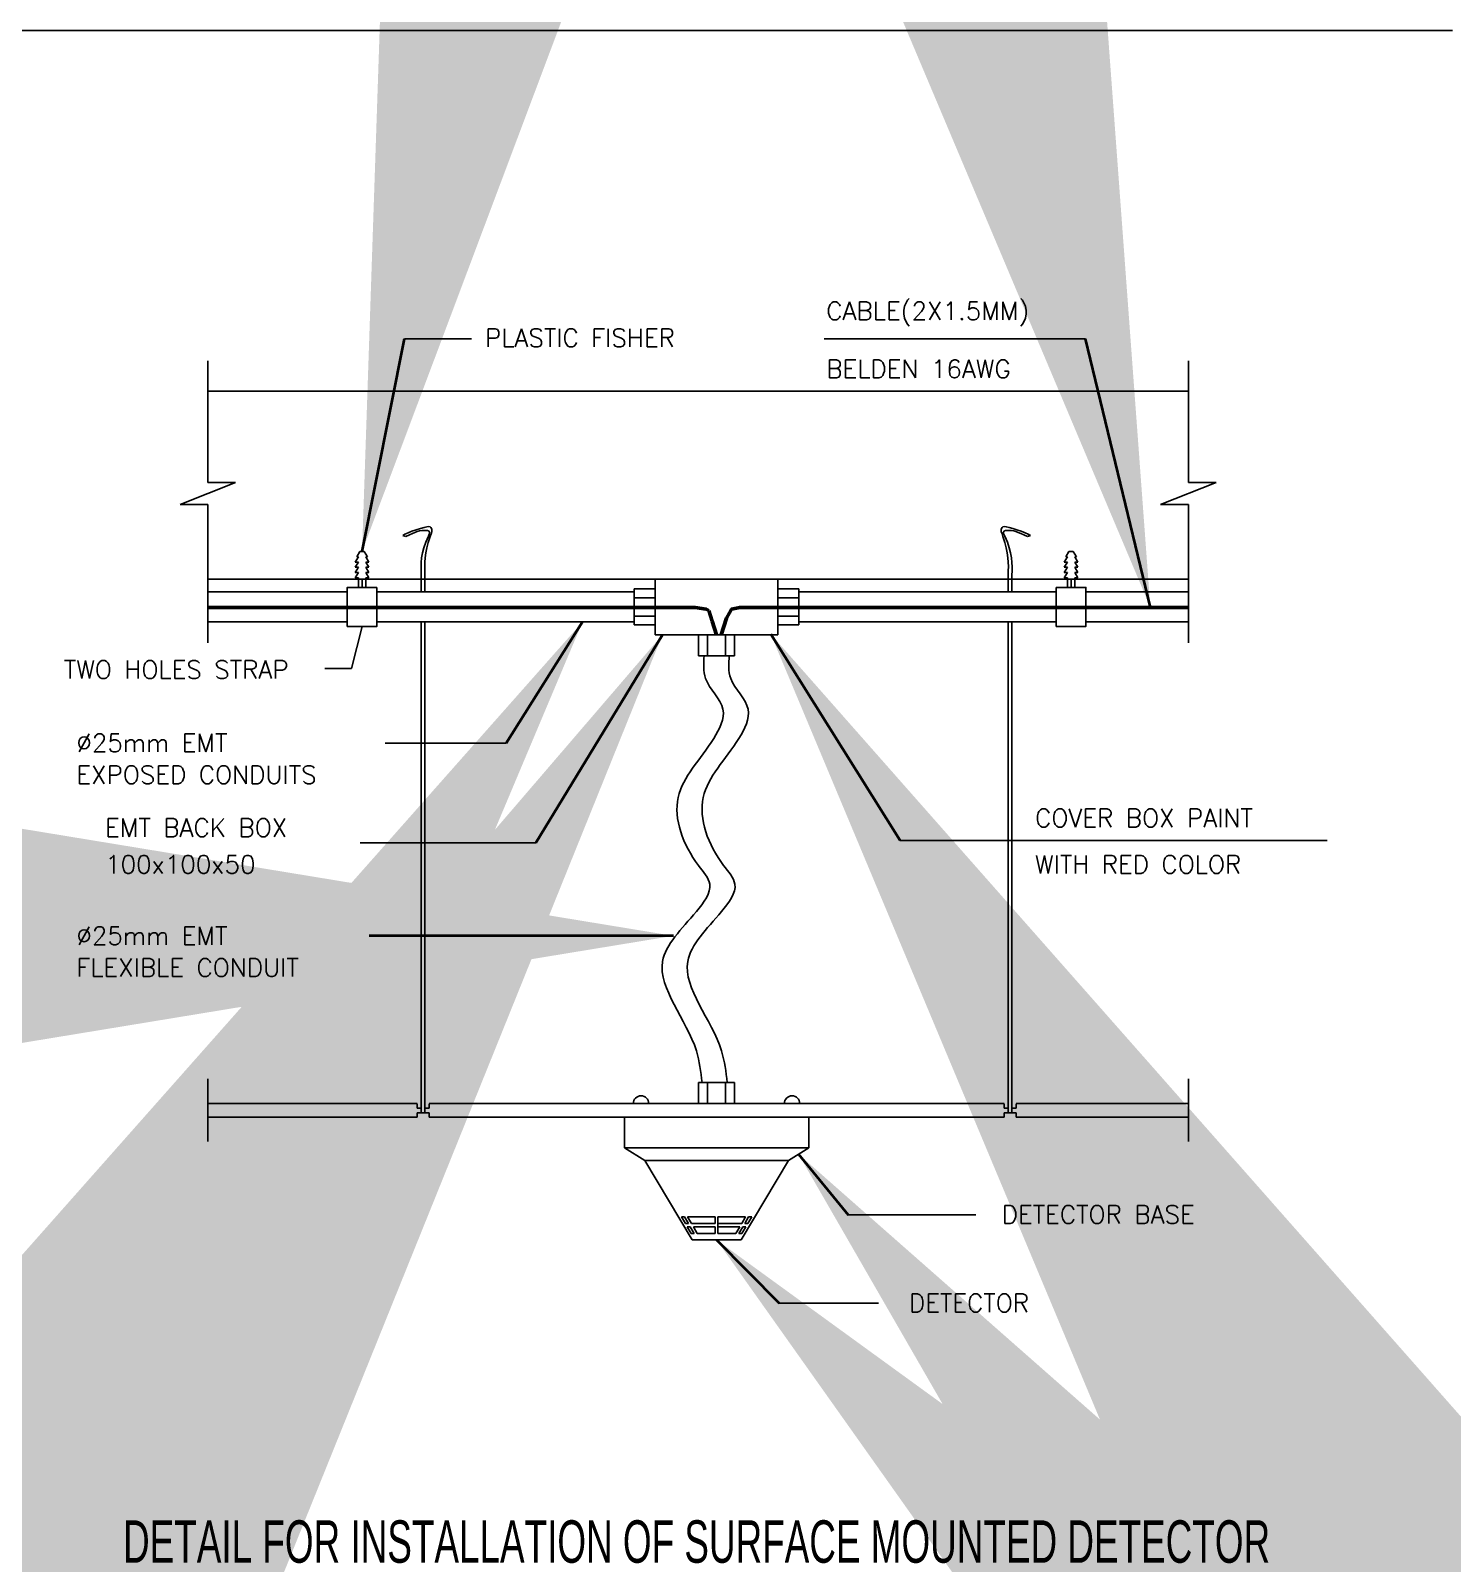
# Model space of a CAD drawing. Header units: inches. Extents: x 3955 to 4125, y 4886 to 4983.
# Drawn here: x 4085.3 to 4090.1, y 4948.96 to 4954.13 of the extents above; entities that cross this region are included whole.
import ezdxf
from ezdxf.enums import TextEntityAlignment as Align

# ---------------------------------------------------------------- set-up
doc = ezdxf.new("R2010")
doc.units = ezdxf.units.IN
doc.header["$MEASUREMENT"] = 0
doc.layers.get('0').update_dxf_attribs({"lineweight": 35})
for name, color, linetype in [('E-DETAIL', 2, 'Continuous'), ('E-LIGHT', 141, 'Continuous'), ('E-TEXT', 2, 'Continuous'), ('EFP', 1, 'Continuous'), ('EL_L140', 5, 'Continuous')]:
    doc.layers.add(name, color=color, linetype=linetype)
doc.layers.add('Wiring', color=6, linetype='Continuous', lineweight=50)
doc.styles.add('ET140', font='stencil.shx', dxfattribs={"height": 0.35})
doc.styles.add('ROMANS', font='ROMANS.shx', dxfattribs={"width": 0.9})
doc.styles.get("Standard").update_dxf_attribs({"font": 'arial.ttf'})
doc.dimstyles.new('ARROW', dxfattribs={"dimtxt": 2.5, "dimasz": 250, "dimexe": 1.25, "dimexo": 0.625, "dimtad": 1, "dimdec": 4, "dimdsep": 46, "dimlunit": 6, "dimtxsty": 'Standard', "dimcen": 2.5, "dimadec": 0, "dimazin": 0, "dimtfac": 1, "dimtdec": 4, "dimtmove": 0, "dimatfit": 3, "dimfxl": 1, "dimtolj": 1, "dimtzin": 0, "dimarcsym": 0})

# ---------------------------------------------------------------- blocks, each defined once
blk = doc.blocks.new('A$C760A6436')
at = {"layer": 'E-DETAIL', "linetype": 'Continuous'}
for p, q in [((6.038235912548316, -0.4621865369419993, 0.0845396076219889), (6.038235912548316, -0.6326119669311083, 0.0845396076219889)), ((7.410897409571589, -0.4621865369419993, 0.0845396076219889), (7.410897409571589, -0.6326119669311083, 0.0845396076219889)), ((6.038235912548316, -0.5046902872832106, 0.0845396076219889), (7.410897409571589, -0.5046902872832106, 0.0845396076219889)), ((5.999384297375855, -0.6632314365961065, 0.0845396076219889), (6.077087527720323, -0.6326119669311083, 0.0845396076219889)), ((6.038235912548316, -0.6326119669311083, 0.0845396076219889), (6.077087527720323, -0.6326119669311083, 0.0845396076219889)), ((7.372045794402766, -0.6632314365961065, 0.0845396076219889), (7.449749024743596, -0.6326119669311083, 0.0845396076219889)), ((7.410897409571589, -0.6326119669311083, 0.0845396076219889), (7.449749024743596, -0.6326119669311083, 0.0845396076219889)), ((5.999384297375855, -0.6632314365961065, 0.0845396076219889), (6.038235912548316, -0.6632314365961065, 0.0845396076219889)), ((6.038235912548316, -0.6632314365961065, 0.0845396076219889), (6.038235912548316, -0.857179112480253, 0.0845396076219889)), ((7.372045794402766, -0.6632314365961065, 0.0845396076219889), (7.410897409571589, -0.6632314365961065, 0.0845396076219889)), ((7.410897409571589, -0.6632314365961065, 0.0845396076219889), (7.410897409571589, -0.857179112480253, 0.0845396076219889)), ((6.038235912548316, -0.7677774514334033, 0.0845396076219889), (7.410897409571589, -0.7677774514334033, 0.0845396076219889)), ((6.038235912548316, -1.467132036167868, 0.0845396076219889), (6.038235912548316, -1.554851173160614, 0.0845396076219889)), ((7.410897409571589, -1.467132036167868, 0.0845396076219889), (7.410897409571589, -1.554851173160614, 0.0845396076219889))]:
    blk.add_line(p, q, dxfattribs=at)
at = {"layer": 'E-DETAIL'}
for p, q in [((6.311116638321437, -0.7065121149228162, 0.0845396076219889), (6.315225740582264, -0.7082966063624099, 0.0845396076219889)), ((7.189751736810194, -0.7065121149228162, 0.0845396076219889), (7.185642634546184, -0.7082966063624099, 0.0845396076219889)), ((6.337013473867501, -0.762198805882008, 0.0845396076219889), (6.337013473867501, -0.7857727249811433, 0.0845396076219889)), ((6.342159303309018, -0.762198805882008, 0.0845396076219889), (6.342159303309018, -0.7857727249811433, 0.0845396076219889)), ((7.15870907181943, -0.762198805882008, 0.0845396076219889), (7.15870907181943, -0.7857727249811433, 0.0845396076219889)), ((7.163854901260947, -0.762198805882008, 0.0845396076219889), (7.163854901260947, -0.7857727249811433, 0.0845396076219889)), ((6.254175386996849, -0.8340611443431953, 0.0845396076219889), (6.239304016567985, -0.8929393639743921, 0.0845396076219889)), ((6.337013473867501, -0.8276639032699222, 0.0845396076219889), (6.337013473867501, -1.514812276477414, 0.0845396076219889)), ((6.342159303309018, -0.8276639032699222, 0.0845396076219889), (6.342159303309018, -1.514812276477414, 0.0845396076219889)), ((7.15870907181943, -0.8276639032699222, 0.0845396076219889), (7.15870907181943, -1.514812276477414, 0.0845396076219889)), ((7.163854901260947, -0.8276639032699222, 0.0845396076219889), (7.163854901260947, -1.514812276477414, 0.0845396076219889)), ((6.239304016567985, -0.8929393639743921, 0.0845396076219889), (6.20206198282176, -0.8929393639743921, 0.0845396076219889)), ((6.331140514929757, -1.502187935062921, 0.0845396076219889), (6.331140514929757, -1.508490896813555, 0.0845396076219889)), ((6.337013473867501, -1.508490896813555, 0.0845396076219889), (6.331140514929757, -1.508490896813555, 0.0845396076219889)), ((6.331140514929757, -1.514812276477414, 0.0845396076219889), (6.331140514929757, -1.521115238229868, 0.0845396076219889)), ((6.348032262249944, -1.514812276477414, 0.0845396076219889), (6.331140514929757, -1.514812276477414, 0.0845396076219889)), ((6.348032262249944, -1.508490896813555, 0.0845396076219889), (6.342159303309018, -1.508490896813555, 0.0845396076219889)), ((6.348032262249944, -1.502187935062921, 0.0845396076219889), (6.348032262249944, -1.508490896813555, 0.0845396076219889)), ((6.348032262249944, -1.514812276477414, 0.0845396076219889), (6.348032262249944, -1.521115238229868, 0.0845396076219889)), ((7.152836112878504, -1.502187935062921, 0.0845396076219889), (7.152836112878504, -1.508490896813555, 0.0845396076219889)), ((7.152836112878504, -1.508490896813555, 0.0845396076219889), (7.15870907181943, -1.508490896813555, 0.0845396076219889)), ((7.152836112878504, -1.514812276477414, 0.0845396076219889), (7.152836112878504, -1.521115238229868, 0.0845396076219889)), ((7.152836112878504, -1.514812276477414, 0.0845396076219889), (7.169727860201874, -1.514812276477414, 0.0845396076219889)), ((7.163854901260947, -1.508490896813555, 0.0845396076219889), (7.169727860201874, -1.508490896813555, 0.0845396076219889)), ((7.169727860201874, -1.502187935062921, 0.0845396076219889), (7.169727860201874, -1.508490896813555, 0.0845396076219889)), ((7.169727860201874, -1.514812276477414, 0.0845396076219889), (7.169727860201874, -1.521115238229868, 0.0845396076219889))]:
    blk.add_line(p, q, dxfattribs=at)
at = {"layer": 'E-DETAIL', "color": 3}
for p, q in [((6.251201437293275, -0.7291393466600766, 0.0845396076219889), (6.246733684888113, -0.7364740423572584, 0.0845396076219889)), ((6.251201437293275, -0.7291393466600766, 0.0845396076219889), (6.257149336700877, -0.7291393466600766, 0.0845396076219889)), ((6.257149336700877, -0.7291393466600766, 0.0845396076219889), (6.261617089102401, -0.7364740423572584, 0.0845396076219889)), ((7.243719038427571, -0.7291393466600766, 0.0845396076219889), (7.23925128602923, -0.7364740423572584, 0.0845396076219889)), ((7.243719038427571, -0.7291393466600766, 0.0845396076219889), (7.249666937838356, -0.7291393466600766, 0.0845396076219889)), ((7.249666937838356, -0.7291393466600766, 0.0845396076219889), (7.254134690240335, -0.7364740423572584, 0.0845396076219889)), ((6.248967561087284, -0.7364740423572584, 0.0845396076219889), (6.244499808688943, -0.7438087380544403, 0.0845396076219889)), ((6.248967561087284, -0.7438087380544403, 0.0845396076219889), (6.244499808688943, -0.7511434337518494, 0.0845396076219889)), ((6.244499808688943, -0.7438087380544403, 0.0845396076219889), (6.248967561087284, -0.7438087380544403, 0.0845396076219889)), ((6.246733684888113, -0.7364740423572584, 0.0845396076219889), (6.248967561087284, -0.7364740423572584, 0.0845396076219889)), ((6.261617089102401, -0.7364740423572584, 0.0845396076219889), (6.259383212903231, -0.7364740423572584, 0.0845396076219889)), ((6.259383212903231, -0.7364740423572584, 0.0845396076219889), (6.263850965301572, -0.7438087380544403, 0.0845396076219889)), ((6.263850965301572, -0.7438087380544403, 0.0845396076219889), (6.259383212903231, -0.7438087380544403, 0.0845396076219889)), ((6.259383212903231, -0.7438087380544403, 0.0845396076219889), (6.263850965301572, -0.7511434337518494, 0.0845396076219889)), ((7.2414851622284, -0.7364740423572584, 0.0845396076219889), (7.237017409830059, -0.7438087380544403, 0.0845396076219889)), ((7.237017409830059, -0.7438087380544403, 0.0845396076219889), (7.2414851622284, -0.7438087380544403, 0.0845396076219889)), ((7.2414851622284, -0.7438087380544403, 0.0845396076219889), (7.237017409830059, -0.7511434337518494, 0.0845396076219889)), ((7.23925128602923, -0.7364740423572584, 0.0845396076219889), (7.2414851622284, -0.7364740423572584, 0.0845396076219889)), ((7.251900814041164, -0.7364740423572584, 0.0845396076219889), (7.256368566439505, -0.7438087380544403, 0.0845396076219889)), ((7.254134690240335, -0.7364740423572584, 0.0845396076219889), (7.251900814041164, -0.7364740423572584, 0.0845396076219889)), ((7.251900814041164, -0.7438087380544403, 0.0845396076219889), (7.256368566439505, -0.7511434337518494, 0.0845396076219889)), ((7.256368566439505, -0.7438087380544403, 0.0845396076219889), (7.251900814041164, -0.7438087380544403, 0.0845396076219889)), ((6.248967561087284, -0.7511434337518494, 0.0845396076219889), (6.244499808688943, -0.7584781294474396, 0.0845396076219889)), ((6.244499808688943, -0.7511434337518494, 0.0845396076219889), (6.248967561087284, -0.7511434337518494, 0.0845396076219889)), ((6.248967561087284, -0.7584781294474396, 0.0845396076219889), (6.244499808688943, -0.7658128251464404, 0.0845396076219889)), ((6.244499808688943, -0.7584781294474396, 0.0845396076219889), (6.248967561087284, -0.7584781294474396, 0.0845396076219889)), ((6.244499808688943, -0.7658128251464404, 0.0845396076219889), (6.248967561087284, -0.7658128251464404, 0.0845396076219889)), ((6.248967561087284, -0.7677774514334033, 0.0845396076219889), (6.248967561087284, -0.7658128251464404, 0.0845396076219889)), ((6.248967561087284, -0.7793754839080975, 0.0845396076219889), (6.248967561087284, -0.7677774514334033, 0.0845396076219889)), ((6.254175386996849, -0.7793754839080975, 0.0845396076219889), (6.254175386996849, -0.7677774514334033, 0.0845396076219889)), ((6.263850965301572, -0.7511434337518494, 0.0845396076219889), (6.259383212903231, -0.7511434337518494, 0.0845396076219889)), ((6.259383212903231, -0.7511434337518494, 0.0845396076219889), (6.263850965301572, -0.7584781294474396, 0.0845396076219889)), ((6.263850965301572, -0.7584781294474396, 0.0845396076219889), (6.259383212903231, -0.7584781294474396, 0.0845396076219889)), ((6.259383212903231, -0.7584781294474396, 0.0845396076219889), (6.263850965301572, -0.7658128251464404, 0.0845396076219889)), ((6.263850965301572, -0.7658128251464404, 0.0845396076219889), (6.259383212903231, -0.7658128251464404, 0.0845396076219889)), ((6.259383212903231, -0.7677774514334033, 0.0845396076219889), (6.259383212903231, -0.7658128251464404, 0.0845396076219889)), ((6.259383212903231, -0.7793754839080975, 0.0845396076219889), (6.259383212903231, -0.7677774514334033, 0.0845396076219889)), ((7.237017409830059, -0.7511434337518494, 0.0845396076219889), (7.2414851622284, -0.7511434337518494, 0.0845396076219889)), ((7.2414851622284, -0.7511434337518494, 0.0845396076219889), (7.237017409830059, -0.7584781294474396, 0.0845396076219889)), ((7.237017409830059, -0.7584781294474396, 0.0845396076219889), (7.2414851622284, -0.7584781294474396, 0.0845396076219889)), ((7.2414851622284, -0.7584781294474396, 0.0845396076219889), (7.237017409830059, -0.7658128251464404, 0.0845396076219889)), ((7.237017409830059, -0.7658128251464404, 0.0845396076219889), (7.2414851622284, -0.7658128251464404, 0.0845396076219889)), ((7.2414851622284, -0.7677774514334033, 0.0845396076219889), (7.2414851622284, -0.7658128251464404, 0.0845396076219889)), ((7.2414851622284, -0.7793754839080975, 0.0845396076219889), (7.2414851622284, -0.7677774514334033, 0.0845396076219889)), ((7.246692988134782, -0.7793754839080975, 0.0845396076219889), (7.246692988134782, -0.7677774514334033, 0.0845396076219889)), ((7.251900814041164, -0.7511434337518494, 0.0845396076219889), (7.256368566439505, -0.7584781294474396, 0.0845396076219889)), ((7.256368566439505, -0.7511434337518494, 0.0845396076219889), (7.251900814041164, -0.7511434337518494, 0.0845396076219889)), ((7.251900814041164, -0.7584781294474396, 0.0845396076219889), (7.256368566439505, -0.7658128251464404, 0.0845396076219889)), ((7.256368566439505, -0.7584781294474396, 0.0845396076219889), (7.251900814041164, -0.7584781294474396, 0.0845396076219889)), ((7.251900814041164, -0.7677774514334033, 0.0845396076219889), (7.251900814041164, -0.7658128251464404, 0.0845396076219889)), ((7.256368566439505, -0.7658128251464404, 0.0845396076219889), (7.251900814041164, -0.7658128251464404, 0.0845396076219889)), ((7.251900814041164, -0.7793754839080975, 0.0845396076219889), (7.251900814041164, -0.7677774514334033, 0.0845396076219889)), ((6.038235912548316, -0.7857727249811433, 0.0845396076219889), (6.233344083371776, -0.7857727249811433, 0.0845396076219889)), ((6.275006690622376, -0.7857727249811433, 0.0845396076219889), (6.635106000553151, -0.7857727249811433, 0.0845396076219889)), ((7.225861684506071, -0.7857727249811433, 0.0845396076219889), (6.865762374572114, -0.7857727249811433, 0.0845396076219889)), ((7.410897409571589, -0.7857727249811433, 0.0845396076219889), (7.267524291759855, -0.7857727249811433, 0.0845396076219889)), ((6.038235912548316, -0.8276639032699222, 0.0845396076219889), (6.233344083371776, -0.8276639032699222, 0.0845396076219889)), ((6.275006690622376, -0.8276639032699222, 0.0845396076219889), (6.635106000553151, -0.8276639032699222, 0.0845396076219889)), ((7.225861684506071, -0.8276639032699222, 0.0845396076219889), (6.865762374572114, -0.8276639032699222, 0.0845396076219889)), ((7.410897409571589, -0.8276639032699222, 0.0845396076219889), (7.267524291759855, -0.8276639032699222, 0.0845396076219889)), ((6.836401765687697, -0.8456591768178896, 0.0845396076219889), (6.664466609437568, -0.8456591768178896, 0.0845396076219889)), ((6.771379776707818, -0.8750197856991235, 0.0845396076219889), (6.72948859842063, -0.8750197856991235, 0.0845396076219889)), ((6.725190219514388, -1.501783190001788, 0.0845396076219889), (6.725190219514388, -1.472422581120554, 0.0845396076219889)), ((6.77567815561406, -1.472422581120554, 0.0845396076219889), (6.725190219514388, -1.472422581120554, 0.0845396076219889)), ((6.72948859842063, -1.472422581120554, 0.0845396076219889), (6.771379776707818, -1.472422581120554, 0.0845396076219889)), ((6.737700078679609, -1.501783190001788, 0.0845396076219889), (6.737700078679609, -1.472422581120554, 0.0845396076219889)), ((6.763168296452022, -1.501783190001788, 0.0845396076219889), (6.763168296452022, -1.472422581120554, 0.0845396076219889)), ((6.77567815561406, -1.501783190001788, 0.0845396076219889), (6.77567815561406, -1.472422581120554, 0.0845396076219889)), ((6.77567815561406, -1.501783190001788, 0.0845396076219889), (6.725190219514388, -1.501783190001788, 0.0845396076219889)), ((6.621482820375149, -1.521115238229868, 0.0845396076219889), (6.879385554750115, -1.521115238229868, 0.0845396076219889)), ((6.879385554750115, -1.521115238229868, 0.0845396076219889), (6.621482820375149, -1.521115238229868, 0.0845396076219889)), ((6.621482820375149, -1.521115238229868, 0.0845396076219889), (6.621482820375149, -1.564099027292286, 0.0845396076219889)), ((6.633935142788232, -1.501904678633991, 0.0845396076219889), (6.655530838634604, -1.501904678633991, 0.0845396076219889)), ((6.866933232340216, -1.501904678633991, 0.0845396076219889), (6.845337536497027, -1.501904678633991, 0.0845396076219889)), ((6.879385554750115, -1.521115238229868, 0.0845396076219889), (6.879385554750115, -1.564099027292286, 0.0845396076219889)), ((6.621482820375149, -1.564099027292286, 0.0845396076219889), (6.879385554750115, -1.564099027292286, 0.0845396076219889)), ((6.649962198453522, -1.581390078269351, 0.0845396076219889), (6.621482820375149, -1.564099027292286, 0.0845396076219889)), ((6.850906176671288, -1.581390078269351, 0.0845396076219889), (6.879385554750115, -1.564099027292286, 0.0845396076219889)), ((6.649962198453522, -1.581390078269351, 0.0845396076219889), (6.850906176671288, -1.581390078269351, 0.0845396076219889)), ((6.716047156315653, -1.692800226596319, 0.0845396076219889), (6.649962198453522, -1.581390078269351, 0.0845396076219889)), ((6.784821218815978, -1.692800226596319, 0.0845396076219889), (6.850906176671288, -1.581390078269351, 0.0845396076219889)), ((6.706713650094571, -1.669875539096211, 0.0845396076219889), (6.701274371788713, -1.660705664098032, 0.0845396076219889)), ((6.701274371788713, -1.660705664098032, 0.0845396076219889), (6.705539061343188, -1.660705664098032, 0.0845396076219889)), ((6.710978339645408, -1.669875539096211, 0.0845396076219889), (6.705539061343188, -1.660705664098032, 0.0845396076219889)), ((6.706713650094571, -1.669875539096211, 0.0845396076219889), (6.710978339645408, -1.669875539096211, 0.0845396076219889)), ((6.715243029196699, -1.669875539096211, 0.0845396076219889), (6.709803750887659, -1.660705664098032, 0.0845396076219889)), ((6.709803750887659, -1.660705664098032, 0.0845396076219889), (6.748600212565634, -1.660705664098032, 0.0845396076219889)), ((6.715243029196699, -1.669875539096211, 0.0845396076219889), (6.748600212565634, -1.669875539096211, 0.0845396076219889)), ((6.748600212565634, -1.660705664098032, 0.0845396076219889), (6.748600212565634, -1.669875539096211, 0.0845396076219889)), ((6.752268162559176, -1.660705664098032, 0.0845396076219889), (6.791064624233968, -1.660705664098032, 0.0845396076219889)), ((6.752268162559176, -1.660705664098032, 0.0845396076219889), (6.752268162559176, -1.683630351597913, 0.0845396076219889)), ((6.752268162559176, -1.669875539096211, 0.0845396076219889), (6.785625345928565, -1.669875539096211, 0.0845396076219889)), ((6.785625345928565, -1.669875539096211, 0.0845396076219889), (6.791064624233968, -1.660705664098032, 0.0845396076219889)), ((6.789890035476219, -1.669875539096211, 0.0845396076219889), (6.795329313781622, -1.660705664098032, 0.0845396076219889)), ((6.789890035476219, -1.669875539096211, 0.0845396076219889), (6.794154725030694, -1.669875539096211, 0.0845396076219889)), ((6.794154725030694, -1.669875539096211, 0.0845396076219889), (6.799594003336097, -1.660705664098032, 0.0845396076219889)), ((6.795329313781622, -1.660705664098032, 0.0845396076219889), (6.799594003336097, -1.660705664098032, 0.0845396076219889)), ((6.709433289248864, -1.674460476596323, 0.0845396076219889), (6.713697978796972, -1.674460476596323, 0.0845396076219889)), ((6.714872567557904, -1.683630351597913, 0.0845396076219889), (6.709433289248864, -1.674460476596323, 0.0845396076219889)), ((6.719137257102375, -1.683630351597913, 0.0845396076219889), (6.713697978796972, -1.674460476596323, 0.0845396076219889)), ((6.714872567557904, -1.683630351597913, 0.0845396076219889), (6.719137257102375, -1.683630351597913, 0.0845396076219889)), ((6.716047156315653, -1.692800226596319, 0.0845396076219889), (6.784821218815978, -1.692800226596319, 0.0845396076219889)), ((6.717962668350992, -1.674460476596323, 0.0845396076219889), (6.748600212565634, -1.674460476596323, 0.0845396076219889)), ((6.723401946660033, -1.683630351597913, 0.0845396076219889), (6.717962668350992, -1.674460476596323, 0.0845396076219889)), ((6.723401946660033, -1.683630351597913, 0.0845396076219889), (6.748600212565634, -1.683630351597913, 0.0845396076219889)), ((6.748600212565634, -1.674460476596323, 0.0845396076219889), (6.748600212565634, -1.683630351597913, 0.0845396076219889)), ((6.752268162559176, -1.674460476596323, 0.0845396076219889), (6.782905706777001, -1.674460476596323, 0.0845396076219889)), ((6.752268162559176, -1.683630351597913, 0.0845396076219889), (6.777466428464777, -1.683630351597913, 0.0845396076219889)), ((6.777466428464777, -1.683630351597913, 0.0845396076219889), (6.782905706777001, -1.674460476596323, 0.0845396076219889)), ((6.781731118019252, -1.683630351597913, 0.0845396076219889), (6.787170396325109, -1.674460476596323, 0.0845396076219889)), ((6.781731118019252, -1.683630351597913, 0.0845396076219889), (6.785995807566906, -1.683630351597913, 0.0845396076219889)), ((6.785995807566906, -1.683630351597913, 0.0845396076219889), (6.791435085872763, -1.674460476596323, 0.0845396076219889)), ((6.787170396325109, -1.674460476596323, 0.0845396076219889), (6.791435085872763, -1.674460476596323, 0.0845396076219889))]:
    blk.add_line(p, q, dxfattribs=at)
at = {"layer": 'E-DETAIL', "color": 3, "linetype": 'Continuous'}
for p, q in [((6.836401765687697, -0.7677774514334033, 0.0845396076219889), (6.664466609437568, -0.7677774514334033, 0.0845396076219889)), ((6.664466609437568, -0.7677774514334033, 0.0845396076219889), (6.664466609437568, -0.8456591768178896, 0.0845396076219889)), ((6.836401765687697, -0.7677774514334033, 0.0845396076219889), (6.836401765687697, -0.8456591768178896, 0.0845396076219889)), ((6.635106000553151, -0.7814743460749014, 0.0845396076219889), (6.635106000553151, -0.8319622821745725, 0.0845396076219889)), ((6.635106000553151, -0.7814743460749014, 0.0845396076219889), (6.664466609437568, -0.7814743460749014, 0.0845396076219889)), ((6.865762374572114, -0.7814743460749014, 0.0845396076219889), (6.836401765687697, -0.7814743460749014, 0.0845396076219889)), ((6.865762374572114, -0.7814743460749014, 0.0845396076219889), (6.865762374572114, -0.8319622821745725, 0.0845396076219889)), ((6.635106000553151, -0.7939842052385302, 0.0845396076219889), (6.664466609437568, -0.7939842052385302, 0.0845396076219889)), ((6.865762374572114, -0.7939842052385302, 0.0845396076219889), (6.836401765687697, -0.7939842052385302, 0.0845396076219889)), ((6.635106000553151, -0.8194524230127627, 0.0845396076219889), (6.664466609437568, -0.8194524230127627, 0.0845396076219889)), ((6.635106000553151, -0.8319622821745725, 0.0845396076219889), (6.664466609437568, -0.8319622821745725, 0.0845396076219889)), ((6.865762374572114, -0.8194524230127627, 0.0845396076219889), (6.836401765687697, -0.8194524230127627, 0.0845396076219889)), ((6.865762374572114, -0.8319622821745725, 0.0845396076219889), (6.836401765687697, -0.8319622821745725, 0.0845396076219889)), ((6.77567815561406, -0.8456591768178896, 0.0845396076219889), (6.725190219514388, -0.8456591768178896, 0.0845396076219889)), ((6.725190219514388, -0.8750197856991235, 0.0845396076219889), (6.725190219514388, -0.8456591768178896, 0.0845396076219889)), ((6.737700078679609, -0.8750197856991235, 0.0845396076219889), (6.737700078679609, -0.8456591768178896, 0.0845396076219889)), ((6.763168296452022, -0.8750197856991235, 0.0845396076219889), (6.763168296452022, -0.8456591768178896, 0.0845396076219889)), ((6.77567815561406, -0.8750197856991235, 0.0845396076219889), (6.77567815561406, -0.8456591768178896, 0.0845396076219889)), ((6.77567815561406, -0.8750197856991235, 0.0845396076219889), (6.725190219514388, -0.8750197856991235, 0.0845396076219889))]:
    blk.add_line(p, q, dxfattribs=at)
at = {"layer": 'E-DETAIL', "ltscale": 0.1}
for p, q in [((6.331140514929757, -1.501904678633991, 0.0845396076219889), (6.038235912548316, -1.501904678633991, 0.0845396076219889)), ((6.331140514929757, -1.521115238229868, 0.0845396076219889), (6.038235912548316, -1.521115238229868, 0.0845396076219889)), ((6.725190219514388, -1.501904678633991, 0.0845396076219889), (6.348032262249944, -1.501904678633991, 0.0845396076219889)), ((7.152836112878504, -1.521115238229868, 0.0845396076219889), (6.348032262249944, -1.521115238229868, 0.0845396076219889)), ((7.152836112878504, -1.501904678633991, 0.0845396076219889), (6.77567815561406, -1.501904678633991, 0.0845396076219889)), ((7.410897409571589, -1.501904678633991, 0.0845396076219889), (7.169727860201874, -1.501904678633991, 0.0845396076219889)), ((7.410897409571589, -1.521115238229868, 0.0845396076219889), (7.169727860201874, -1.521115238229868, 0.0845396076219889))]:
    blk.add_line(p, q, dxfattribs=at)
at = {"layer": 'E-DETAIL', "color": 3, "elevation": 0.0845396076219889}
for points in [[(6.275006690622376, -0.7793754839080975), (6.233344083371776, -0.7793754839080975), (6.233344083371776, -0.8340611443431953), (6.275006690622376, -0.8340611443431953)], [(7.225861684506071, -0.7793754839080975), (7.267524291759855, -0.7793754839080975), (7.267524291759855, -0.8340611443431953), (7.225861684506071, -0.8340611443431953)]]:
    blk.add_lwpolyline(points, close=True, dxfattribs=at)
at = {"layer": 'E-DETAIL', "color": 3}
for centre in [(6.644732990711418, -1.501904678633991, 0.0845396076219889), (6.856135384416575, -1.501904678633991, 0.0845396076219889)]:
    blk.add_arc(centre, 0.01079784792369128, 0, 180, dxfattribs=at)
at = {"layer": 'E-DETAIL'}
for points in [[(6.347227677802948, -0.694280208731243, 0.0845396076219889), (6.344258990268827, -0.6938061246337384, 0.0845396076219889), (6.316283825993196, -0.7026257528007136, 0.0845396076219889), (6.311116638321437, -0.7065121149212246, 0.0845396076219889)], [(6.345824140638797, -0.6995069210067868, 0.0845396076219889), (6.332981240302615, -0.6993346274946362, 0.0845396076219889), (6.330334543292338, -0.7013489839052909, 0.0845396076219889), (6.315225740582264, -0.7082966063605909, 0.0845396076219889)], [(7.1536406973255, -0.694280208731243, 0.0845396076219889), (7.1566093848528, -0.6938061246337384, 0.0845396076219889), (7.184584549134797, -0.7026257528007136, 0.0845396076219889), (7.189751736810194, -0.7065121149212246, 0.0845396076219889)], [(7.155044234489651, -0.6995069210067868, 0.0845396076219889), (7.167887134825833, -0.6993346274946362, 0.0845396076219889), (7.170533831835655, -0.7013489839052909, 0.0845396076219889), (7.185642634546184, -0.7082966063605909, 0.0845396076219889)]]:
    blk.add_open_spline(points, degree=3, dxfattribs=at)
for points, knots in [([(6.337013473864317, -0.762198805880189, 0.0845396076219889), (6.336391940808426, -0.7467270720258057, 0.0845396076219889), (6.33568646986032, -0.7291658843116693, 0.0845396076219889), (6.350290109572143, -0.7008454649958367, 0.0845396076219889), (6.345824140638797, -0.6995069210067868, 0.0845396076219889)], [0, 0, 0, 0, 147.1723065134962, 167.0478903798668, 167.0478903798668, 167.0478903798668, 167.0478903798668]), ([(6.34215930330538, -0.762198805880189, 0.0845396076219889), (6.34175146233747, -0.7465078363363773, 0.0845396076219889), (6.341254111479884, -0.727373130373735, 0.0845396076219889), (6.353871771079412, -0.6971757712694853, 0.0845396076219889), (6.349524474311238, -0.6945988679153743, 0.0845396076219889), (6.347227677802948, -0.694280208731243, 0.0845396076219889)], [0, 0, 0, 0, 147.1723065134962, 179.4725815298069, 184.3120327743744, 184.3120327743744, 184.3120327743744, 184.3120327743744]), ([(7.15870907181943, -0.762198805880189, 0.0845396076219889), (7.159116912790978, -0.7465078363363773, 0.0845396076219889), (7.159614263648564, -0.727373130373735, 0.0845396076219889), (7.146996604049036, -0.6971757712694853, 0.0845396076219889), (7.151343900816755, -0.6945988679153743, 0.0845396076219889), (7.1536406973255, -0.694280208731243, 0.0845396076219889)], [0, 0, 0, 0, 147.1723065134962, 179.4725815298069, 184.3120327743744, 184.3120327743744, 184.3120327743744, 184.3120327743744]), ([(7.163854901260947, -0.762198805880189, 0.0845396076219889), (7.164476434323205, -0.7467270720258057, 0.0845396076219889), (7.165181905271311, -0.7291658843116693, 0.0845396076219889), (7.150578265559489, -0.7008454649958367, 0.0845396076219889), (7.155044234489651, -0.6995069210067868, 0.0845396076219889)], [0, 0, 0, 0, 147.1723065134962, 167.0478903798668, 167.0478903798668, 167.0478903798668, 167.0478903798668])]:
    blk.add_open_spline(points, degree=3, knots=knots, dxfattribs=at)
at = {"layer": 'E-DETAIL', "color": 3}
for points in [[(6.733026548522503, -0.8750197856975319, 0.0845396076219889), (6.734998221116712, -0.9067491430373593, 0.0845396076219889), (6.759434616022645, -0.950040371683599, 0.0845396076219889), (6.746473912257898, -0.9908586514075068, 0.0845396076219889), (6.696625081549882, -1.073490830954597, 0.0845396076219889), (6.725139624903932, -1.168616676638067, 0.0845396076219889), (6.740903210290071, -1.194731582230133, 0.0845396076219889), (6.722171931909543, -1.23312567914877, 0.0845396076219889), (6.674850701201194, -1.303022691183514, 0.0845396076219889), (6.722171931909543, -1.428037226664628, 0.0845396076219889), (6.730058777783142, -1.472422581120554, 0.0845396076219889)], [(6.76819985983775, -0.8750197856975319, 0.0845396076219889), (6.770171532431959, -0.9067491430373593, 0.0845396076219889), (6.794607927337893, -0.950040371683599, 0.0845396076219889), (6.7816472235736, -0.9908586514075068, 0.0845396076219889), (6.731798392868768, -1.073490830954597, 0.0845396076219889), (6.760312936219179, -1.168616676638067, 0.0845396076219889), (6.77607652161214, -1.194731582230133, 0.0845396076219889), (6.757345243228428, -1.23312567914877, 0.0845396076219889), (6.710024012516897, -1.303022691183514, 0.0845396076219889), (6.757345243228428, -1.428037226664628, 0.0845396076219889), (6.765232089098845, -1.472422581120554, 0.0845396076219889)]]:
    blk.add_spline(points, degree=3, dxfattribs=at)
at = {"layer": 'E-LIGHT', "color": 141}
blk.add_lwpolyline([(7.780417405119351, 1.930764028656995e-07), (0, 1.930764028656995e-07)], dxfattribs=at)
at = {"layer": 'E-TEXT'}
blk.add_line((6.901046085359667, -0.4313504302010642, 0.0845396076219889), (7.267001101941787, -0.4313504302010642, 0.0845396076219889), dxfattribs=at)
at = {"layer": 'EFP'}
for p, q in [((6.31350365715798, -0.4313504302010642, 0.0845396076219889), (6.40729724855828, -0.4313504302010642, 0.0845396076219889)), ((6.456086088747725, -0.9971817586276757, 0.0845396076219889), (6.286658592572621, -0.9971817586276757, 0.0845396076219889)), ((6.497294113907174, -1.137122421257118, 0.0845396076219889), (6.251295359473716, -1.137122421257118, 0.0845396076219889)), ((7.007412434877097, -1.133744060418394, 0.0845396076219889), (7.605134268378606, -1.133744060418394, 0.0845396076219889)), ((6.934611289640998, -1.657610425586881, 0.0845396076219889), (7.113425644920881, -1.657610425586881, 0.0845396076219889)), ((6.83810982342402, -1.781474489623406, 0.0845396076219889), (6.97708365298331, -1.781474489623406, 0.0845396076219889))]:
    blk.add_line(p, q, dxfattribs=at)
at = {"layer": 'Wiring', "color": 1}
for p, q in [((6.72069750095261, -0.8072869579914368, 0.0845396076219889), (6.038235912548316, -0.8072869579914368, 0.0845396076219889)), ((6.735937033771279, -0.8098062645290156), (6.72069750095261, -0.8072869579914368, 0.0845396076219889)), ((6.739714443348475, -0.8116700014450089, -0.02871515672649371), (6.735937033771279, -0.8098062645290156)), ((6.744303833551839, -0.8265292657679311), (6.739714443348475, -0.8116700014450089, -0.02871515672649371)), ((6.750434187562405, -0.8456591768178896, 0.0845396076219889), (6.744303833551839, -0.8265292657679311)), ((6.7642183659691, -0.8223176406797847, 0.0845396076219889), (6.756854033224954, -0.8456591768178896, 0.0845396076219889))]:
    blk.add_line(p, q, dxfattribs=at)
at = {"layer": 'Wiring', "color": 1, "elevation": 0.0845396076219889}
blk.add_lwpolyline([(7.410897409571589, -0.8072869579914368), (6.78277012244007, -0.8072869579914368), (6.771344615612634, -0.8099207660341108), (6.768497499248951, -0.8148736299442589), (6.7642183659691, -0.8223176406797847)], dxfattribs=at)
at = {"layer": 'E-TEXT', "style": 'ROMANS'}
for s, p in [('CABLE(2X1.5MM)', (6.904006696483066, -0.4050100385697988, 0.0845396076219889)), ('PLASTIC FISHER', (6.426299456786182, -0.4426570078458099, 0.0845396076219889)), ('BELDEN 16AWG', (6.904006696483066, -0.486134232176255, 0.0845396076219889)), ('TWO HOLES STRAP', (5.836779553687848, -0.9071138284900826, 0.0845396076219889)), ('%%C25mm EMT', (5.854224939535925, -1.009687963529359, 0.0845396076219889)), ('EXPOSED CONDUITS', (5.854224939535925, -1.054290949748747, 0.0845396076219889)), ('COVER BOX PAINT', (7.196335361956244, -1.114791475384209, 0.0845396076219889)), ('EMT BACK BOX', (5.894526218740339, -1.12839316335112, 0.0845396076219889)), ('100x100x50', (5.894526218740339, -1.179839532330561, 0.0845396076219889)), ('WITH RED COLOR', (7.196335361956244, -1.179762847879374, 0.0845396076219889)), ('%%C25mm EMT', (5.854224939535925, -1.279648358461372, 0.0845396076219889)), ('FLEXIBLE CONDUIT', (5.854224939535925, -1.324251344680761, 0.0845396076219889))]:
    blk.add_text(s, height=0.02531747267113183, dxfattribs=at).set_placement(p)
for s, p in [('DETECTOR BASE', (7.284724571930838, -1.669859999915843, 0.0845396076219889)), ('DETECTOR ', (7.112524892105284, -1.793724063958962, 0.0845396076219889))]:
    blk.add_text(s, height=0.02531747267113183, dxfattribs=at).set_placement(p, align=Align.CENTER)
at = {"layer": 'EL_L140', "color": 3, "style": 'ET140', "width": 0.65}
blk.add_text('DETAIL FOR INSTALLATION OF SURFACE MOUNTED DETECTOR', height=0.059375, dxfattribs=at).set_placement((6.722473366387476, -2.144702593904867), align=Align.CENTER)
at = {"layer": 'EFP'}
for points in [[(6.254175386996849, -0.7291393466600766, 0.0845396076219889), (6.31350365715798, -0.4313504302010642, 0.0845396076219889)], [(7.357686354092039, -0.8072869579914368, 0.0845396076219889), (7.267001101941787, -0.4313504302010642, 0.0845396076219889)], [(6.56277528868668, -0.8276639032699222, 0.0845396076219889), (6.456086088747725, -0.9971817586276757, 0.0845396076219889)], [(6.674635646631032, -0.8456591768178896, 0.0845396076219889), (6.497294113907174, -1.137122421257118, 0.0845396076219889)], [(6.826226079716434, -0.8446552387867996, 0.0845396076219889), (7.007412434877097, -1.133744060418394, 0.0845396076219889)], [(6.689944111391469, -1.267142153559689, 0.0845396076219889), (6.264252992199999, -1.267142153559689, 0.0845396076219889)], [(6.865145865710474, -1.572744552780023, 0.0845396076219889), (6.934611289640998, -1.657610425586881, 0.0845396076219889)], [(6.750434187562405, -1.692800226596319, 0.0845396076219889), (6.83810982342402, -1.781474489623406, 0.0845396076219889)]]:
    blk.add_leader(points, dimstyle='ARROW', dxfattribs=at)

msp = doc.modelspace()

# ---------------------------------------------------------------- block references
at = {"xscale": 2.411673539939912, "yscale": 2.411673539939912, "zscale": 2.411673539939912}
msp.add_blockref('A$C760A6436', (4071.336687940149, 4954.133728338174), dxfattribs=at)

doc.saveas('drawing.dxf')
